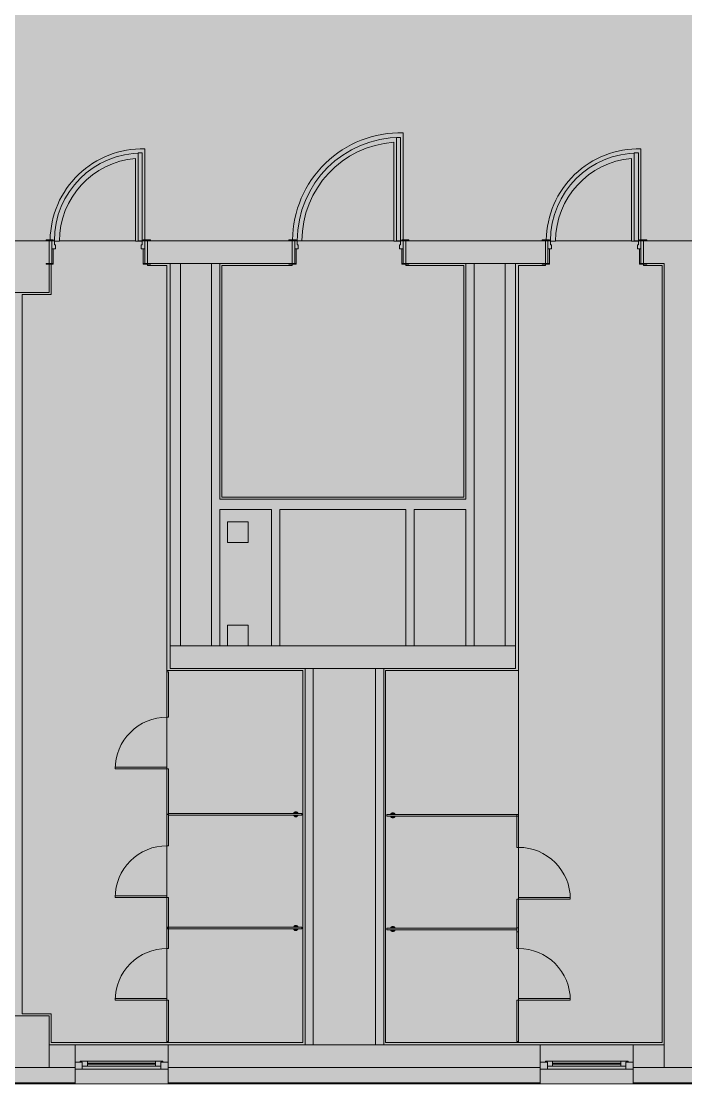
# Model space of a CAD drawing. Header units: millimetres. Extents: x 957 to 228198, y -8553 to 29000.
# Drawn here: x 166828 to 173256, y -258 to 10024 of the extents above; entities that cross this region are included whole.
import ezdxf

# ---------------------------------------------------------------- set-up
doc = ezdxf.new("R2010")
doc.units = ezdxf.units.MM
doc.layers.add('A-DETL-GENF-3', color=7, linetype='Continuous', lineweight=9, true_color=0xc0c0c0, transparency=0.4)
for name, color, linetype, lineweight, true_color in [('A-DOOR-4', 7, 'Continuous', 5, 0xb7b7b7), ('A-DOOR-5', 7, 'Continuous', 5, 0x737373), ('A-DOOR-FRAM-5', 7, 'Continuous', 5, 0xb7b7b7), ('A-FLOR-1', 7, 'Continuous', 5, 0xb7b7b7), ('A-GENM-3', 7, 'Continuous', 5, 0x737373), ('A-GLAZ-3', 7, 'Continuous', 5, 0x737373), ('A-WALL-3', 7, 'Continuous', 5, 0x737373), ('A-WALL-4', 7, 'Continuous', 9, 0x737373), ('I-WALL-2', 7, 'Continuous', 5, 0x737373), ('S-COLS-2', 7, 'Continuous', 5, 0x737373)]:
    doc.layers.add(name, color=color, linetype=linetype, lineweight=lineweight, true_color=true_color)
doc.layers.add('A-WALL', color=7, linetype='Continuous', lineweight=9)
doc.layers.add('A-WALL-2', color=7, linetype='Continuous', lineweight=5)

# ---------------------------------------------------------------- blocks, each defined once
blk = doc.blocks.new('BSC_Колонна _Прямоугольная - 500х500-23286270-3_2_2_птичка')
at = {"layer": 'S-COLS-2'}
for p, q in [((250, 250), (-250, 250)), ((-250, 250), (-250, -250)), ((250, -250), (250, 250)), ((-250, -250), (250, -250))]:
    blk.add_line(p, q, dxfattribs=at)
blk = doc.blocks.new('BSC_Колонна _Прямоугольная - 500х500-V264-3_2_2_птичка')
at = {"layer": 'S-COLS-2'}
for p, q in [((220, 250), (-250, 250)), ((-250, 250), (-250, -250)), ((250, -250), (250, 22)), ((-250, -250), (250, -250))]:
    blk.add_line(p, q, dxfattribs=at)
blk = doc.blocks.new('120_Окно_СКБ_1Ст - 120_Окно_СКБ_1Ст 900х2500_h_-V272-3_2_2_птичка')
at = {"layer": 'A-GLAZ-3'}
for p, q in [((-450, -127), (-450, -57)), ((-450, -57), (-380, -57)), ((450, -57), (-450, -57)), ((-380, -57), (-380, -127)), ((380, -87), (-380, -87)), ((-380, -87), (-380, -127)), ((-330, -137), (-330, -87)), ((330, -137), (330, -87)), ((380, -127), (380, -57)), ((380, -57), (450, -57)), ((380, -127), (380, -87)), ((450, -57), (450, -127)), ((-380, -127), (-450, -127)), ((-450, -127), (-400, -127)), ((-380, -127), (-400, -127)), ((-400, -127), (-400, -137)), ((-400, -137), (400, -137)), ((400, -137), (-400, -137)), ((-330, -107), (330, -107)), ((330, -117), (-330, -117)), ((450, -127), (380, -127)), ((400, -127), (380, -127)), ((400, -127), (450, -127)), ((400, -137), (400, -127))]:
    blk.add_line(p, q, dxfattribs=at)
blk = doc.blocks.new('110_Дверь_СКБ_1Ст_Внутренняя1 - Д-7_л__950x2100h_Туалет-21784696-3_2_2_птичка')
at = {"layer": 'A-DOOR-4'}
for p, q in [((437.5, 960), (397.5, 960)), ((397.5, 960), (397.5, 110)), ((437.5, 110), (437.5, 960)), ((397.5, 110), (437.5, 110))]:
    blk.add_line(p, q, dxfattribs=at)
blk.add_arc((437.5, 110), 850, 90, 180, dxfattribs=at)
at = {"layer": 'A-DOOR-FRAM-5'}
for p, q in [((-422.5, 118), (-492.5, 118)), ((-492.5, 118), (-492.5, 110)), ((-492.5, 110), (-422.5, 110)), ((-437.5, 110), (-462.5, 110)), ((-462.5, 110), (-462.5, -110)), ((-412.5, 110), (-437.5, 110)), ((-437.5, 110), (-437.5, 30)), ((-437.5, -110), (-437.5, 110)), ((-422.5, 110), (-437.5, 110)), ((-437.5, 110), (-437.5, 109)), ((-437.5, 109), (-422.5, 109)), ((-422.5, 110), (-422.5, 118)), ((-422.5, 109), (-422.5, 110)), ((-412.5, 70), (-412.5, 110)), ((437.5, 110), (437.5, 70)), ((462.5, 110), (437.5, 110)), ((517.5, 118), (447.5, 118)), ((447.5, 118), (447.5, 110)), ((462.5, 110), (447.5, 110)), ((447.5, 110), (447.5, 109)), ((447.5, 110), (517.5, 110)), ((447.5, 109), (462.5, 109)), ((462.5, 30), (462.5, 110)), ((487.5, 110), (462.5, 110)), ((462.5, 110), (462.5, -110)), ((462.5, 109), (462.5, 110)), ((487.5, -110), (487.5, 110)), ((517.5, 110), (517.5, 118)), ((-437.5, 30), (-402.5, 30)), ((-422.5, 30), (-437.5, 30)), ((-437.5, 30), (-437.5, -110)), ((-422.5, -110), (-422.5, 30)), ((-402.5, 70), (-412.5, 70)), ((-402.5, 30), (-402.5, 70)), ((437.5, 70), (427.5, 70)), ((427.5, 70), (427.5, 30)), ((427.5, 30), (462.5, 30)), ((462.5, 30), (447.5, 30)), ((447.5, 30), (447.5, -110)), ((462.5, -110), (462.5, 30)), ((-422.5, -110), (-492.5, -110)), ((-492.5, -110), (-492.5, -118)), ((-492.5, -118), (-422.5, -118)), ((-462.5, -110), (-437.5, -110)), ((-437.5, -110), (-422.5, -110)), ((-422.5, -118), (-422.5, -110)), ((447.5, -110), (462.5, -110)), ((517.5, -110), (447.5, -110)), ((447.5, -110), (447.5, -118)), ((447.5, -118), (517.5, -118)), ((462.5, -110), (487.5, -110)), ((517.5, -118), (517.5, -110))]:
    blk.add_line(p, q, dxfattribs=at)
blk = doc.blocks.new('110_Дверь_СКБ_1Ст_Внутренняя1 - Д-4 1100x2100h_су мгн-V280-3_2_2_птичка')
at = {"layer": 'A-DOOR-4'}
for p, q in [((512.5, 1110), (472.5, 1110)), ((472.5, 1110), (472.5, 110)), ((512.5, 110), (512.5, 1110)), ((472.5, 110), (512.5, 110))]:
    blk.add_line(p, q, dxfattribs=at)
blk.add_arc((512.5, 110), 1000, 90, 180, dxfattribs=at)
at = {"layer": 'A-DOOR-FRAM-5'}
for p, q in [((-497.5, 118), (-567.5, 118)), ((-567.5, 118), (-567.5, 110)), ((-567.5, 110), (-497.5, 110)), ((-512.5, 110), (-537.5, 110)), ((-537.5, 105.1), (-537.5, -110)), ((-487.5, 110), (-512.5, 110)), ((-512.5, 110), (-512.5, 30)), ((-512.5, -110), (-512.5, 110)), ((-497.5, 110), (-512.5, 110)), ((-512.5, 110), (-512.5, 109)), ((-512.5, 109), (-497.5, 109)), ((-497.5, 110), (-497.5, 118)), ((-497.5, 109), (-497.5, 110)), ((-487.5, 74.7), (-487.5, 110)), ((512.5, 110), (512.5, 70)), ((537.5, 110), (512.5, 110)), ((592.5, 118), (522.5, 118)), ((522.5, 118), (522.5, 110)), ((537.5, 110), (522.5, 110)), ((522.5, 110), (522.5, 109)), ((522.5, 110), (592.5, 110)), ((522.5, 109), (537.5, 109)), ((537.5, 30), (537.5, 110)), ((562.5, 110), (537.5, 110)), ((537.5, 110), (537.5, -110)), ((537.5, 109), (537.5, 110)), ((562.5, -110), (562.5, 110)), ((592.5, 110), (592.5, 118)), ((-512.5, 30), (-477.5, 30)), ((-497.5, 30), (-512.5, 30)), ((-512.5, 30), (-512.5, -110)), ((-497.5, -110), (-497.5, 30)), ((-479.7, 70), (-487.5, 70)), ((-477.5, 30), (-477.5, 68.7)), ((512.5, 70), (502.5, 70)), ((502.5, 70), (502.5, 30)), ((502.5, 30), (537.5, 30)), ((537.5, 30), (522.5, 30)), ((522.5, 30), (522.5, -110)), ((537.5, -110), (537.5, 30)), ((-497.5, -110), (-567.5, -110)), ((-567.5, -110), (-567.5, -118)), ((-567.5, -118), (-497.5, -118)), ((-537.5, -110), (-512.5, -110)), ((-512.5, -110), (-497.5, -110)), ((-497.5, -118), (-497.5, -110)), ((522.5, -110), (537.5, -110)), ((592.5, -110), (522.5, -110)), ((522.5, -110), (522.5, -118)), ((522.5, -118), (592.5, -118)), ((537.5, -110), (562.5, -110)), ((592.5, -118), (592.5, -110))]:
    blk.add_line(p, q, dxfattribs=at)
blk = doc.blocks.new('131_Сантехническая перегородка_Дверь_ поз_4 - СД-1-V380-3_2_2_птичка')
at = {"layer": 'A-DOOR-5'}
for p, q in [((266, 508), (250, 508)), ((250, 8), (250, 508)), ((266, 8), (266, 508)), ((266, 8), (250, 8))]:
    blk.add_line(p, q, dxfattribs=at)
blk.add_arc((250, 8), 500, 360, 90, dxfattribs=at)
at = {"layer": 'A-GENM-3'}
for p, q in [((250, 8), (-190, 8)), ((-190, 8), (-190, -8)), ((250, -8), (250, 8)), ((1190, 8), (750, 8)), ((750, 8), (750, -8)), ((1190, -8), (1190, 8)), ((-190, -8), (250, -8)), ((750, -8), (1190, -8))]:
    blk.add_line(p, q, dxfattribs=at)
blk = doc.blocks.new('131_Сантехническая перегородка_Дверь - СД-1-V381-3_2_2_птичка')
at = {"layer": 'A-DOOR-5'}
for p, q in [((333, -8), (317, -8)), ((317, -8), (317, -508)), ((333, -8), (333, -508)), ((333, -508), (317, -508))]:
    blk.add_line(p, q, dxfattribs=at)
blk.add_arc((317, -8), 500, 270, 0, dxfattribs=at)
at = {"layer": 'A-GENM-3'}
for p, q in [((317, 8), (0, 8)), ((0, 8), (0, -8)), ((317, -8), (317, 8)), ((1135, 8), (817, 8)), ((817, 8), (817, -8)), ((1135, -8), (1135, 8)), ((0, -8), (317, -8)), ((817, -8), (1135, -8))]:
    blk.add_line(p, q, dxfattribs=at)
blk = doc.blocks.new('131_Сантехническая перегородка_Дверь - СД-1-V382-3_2_2_птичка')
at = {"layer": 'A-DOOR-5'}
for p, q in [((321, 508), (305, 508)), ((305, 8), (305, 508)), ((321, 8), (321, 508)), ((321, 8), (305, 8))]:
    blk.add_line(p, q, dxfattribs=at)
blk.add_arc((305, 8), 500, 360, 90, dxfattribs=at)
at = {"layer": 'A-GENM-3'}
for p, q in [((305, 8), (0, 8)), ((0, 8), (0, -8)), ((305, -8), (305, 8)), ((1110, 8), (805, 8)), ((805, 8), (805, -8)), ((1110, -8), (1110, 8)), ((0, -8), (305, -8)), ((805, -8), (1110, -8))]:
    blk.add_line(p, q, dxfattribs=at)
blk = doc.blocks.new('131_Сантехническая перегородка_Дверь_сдвиг_ - СД-1-V383-3_2_2_птичка')
at = {"layer": 'A-DOOR-5'}
for p, q in [((416, 508), (400, 508)), ((400, 8), (400, 508)), ((416, 8), (416, 508)), ((416, 8), (400, 8))]:
    blk.add_line(p, q, dxfattribs=at)
blk.add_arc((400, 8), 500, 360, 90, dxfattribs=at)
at = {"layer": 'A-GENM-3'}
for p, q in [((400, 8), (0, 8)), ((0, 8), (0, -8)), ((400, -8), (400, 8)), ((1100, 8), (900, 8)), ((900, 8), (900, -8)), ((1100, -8), (1100, 8)), ((0, -8), (400, -8)), ((900, -8), (1100, -8))]:
    blk.add_line(p, q, dxfattribs=at)
blk = doc.blocks.new('131_Сантехническая перегородка_Дверь_сдвиг_ - СД-1-V384-3_2_2_птичка')
at = {"layer": 'A-DOOR-5'}
for p, q in [((416, -8), (400, -8)), ((400, -8), (400, -508)), ((416, -8), (416, -508)), ((416, -508), (400, -508))]:
    blk.add_line(p, q, dxfattribs=at)
blk.add_arc((400, -8), 500, 270, 0, dxfattribs=at)
at = {"layer": 'A-GENM-3'}
for p, q in [((400, 8), (0, 8)), ((0, 8), (0, -8)), ((400, -8), (400, 8)), ((1100, 8), (900, 8)), ((900, 8), (900, -8)), ((1100, -8), (1100, 8)), ((0, -8), (400, -8)), ((900, -8), (1100, -8))]:
    blk.add_line(p, q, dxfattribs=at)
blk = doc.blocks.new('131_Сантехническая перегородка - СП-4-V385-3_2_2_птичка')
at = {"layer": 'A-GENM-3'}
for p, q in [((1330, 8), (55, 8)), ((55, 8), (55, -8)), ((1330, -8), (1330, 8)), ((55, -8), (1330, -8))]:
    blk.add_line(p, q, dxfattribs=at)
at = {"layer": 'A-GENM-3', "flags": 128}
for points in [[(127, 8), (126, 9), (126, 9), (126, 9), (125, 10), (125, 10), (124, 11), (124, 11), (123, 12), (123, 12), (123, 12), (122, 13), (122, 13), (121, 13), (120, 14), (120, 14), (119, 14), (119, 14), (118, 14), (118, 15), (117, 15), (116, 15), (116, 15), (115, 15), (115, 15), (114, 15), (113, 15), (113, 15), (112, 15), (112, 15), (111, 15), (110, 15), (110, 15), (109, 14), (109, 14), (108, 14), (108, 14), (107, 13), (107, 13), (106, 13), (106, 13), (105, 12), (105, 12), (104, 11), (104, 11), (103, 11), (103, 10), (102, 10), (102, 9), (102, 9), (101, 8), (101, 8)], [(101, -8), (101, -9), (102, -9), (102, -9), (103, -10), (103, -10), (103, -11), (104, -11), (104, -12), (105, -12), (105, -12), (106, -13), (106, -13), (107, -13), (107, -14), (108, -14), (108, -14), (109, -14), (110, -14), (110, -15), (111, -15), (111, -15), (112, -15), (113, -15), (113, -15), (114, -15), (114, -15), (115, -15), (116, -15), (116, -15), (117, -15), (117, -15), (118, -15), (118, -14), (119, -14), (120, -14), (120, -14), (121, -13), (121, -13), (122, -13), (122, -13), (123, -12), (123, -12), (124, -11), (124, -11), (125, -11), (125, -10), (125, -10), (126, -9), (126, -9), (126, -8), (127, -8)]]:
    blk.add_lwpolyline(points, dxfattribs=at)
at = {"layer": 'A-GENM-3'}
for radius, start, end in [(24.6, 19.9113, 160.0887), (17.6, 45, 135), (17.6, 45, 135), (15.1, 45, 135), (24.6, 199.9113, 340.0887), (17.6, 225, 315), (17.6, 225, 315), (15.1, 225, 315)]:
    blk.add_arc((114, 0), radius, start, end, dxfattribs=at)
blk = doc.blocks.new('131_Сантехническая перегородка - СП-4-V386-3_2_2_птичка')
at = {"layer": 'A-GENM-3'}
for p, q in [((1330, 8), (71, 8)), ((71, 8), (71, -8)), ((1330, -8), (1330, 8)), ((71, -8), (1330, -8))]:
    blk.add_line(p, q, dxfattribs=at)
at = {"layer": 'A-GENM-3', "flags": 128}
for points in [[(143, 8), (142, 9), (142, 9), (142, 9), (141, 10), (141, 10), (141, 11), (140, 11), (140, 12), (139, 12), (139, 12), (138, 13), (138, 13), (137, 13), (137, 14), (136, 14), (135, 14), (135, 14), (134, 14), (134, 15), (133, 15), (133, 15), (132, 15), (131, 15), (131, 15), (130, 15), (130, 15), (129, 15), (128, 15), (128, 15), (127, 15), (127, 15), (126, 15), (125, 14), (125, 14), (124, 14), (124, 14), (123, 13), (123, 13), (122, 13), (122, 13), (121, 12), (121, 12), (120, 11), (120, 11), (119, 11), (119, 10), (119, 10), (118, 9), (118, 9), (117, 8), (117, 8)], [(117, -8), (118, -9), (118, -9), (118, -9), (119, -10), (119, -10), (120, -11), (120, -11), (120, -12), (121, -12), (121, -12), (122, -13), (122, -13), (123, -13), (123, -14), (124, -14), (125, -14), (125, -14), (126, -14), (126, -15), (127, -15), (127, -15), (128, -15), (129, -15), (129, -15), (130, -15), (130, -15), (131, -15), (132, -15), (132, -15), (133, -15), (133, -15), (134, -15), (135, -14), (135, -14), (136, -14), (136, -14), (137, -13), (137, -13), (138, -13), (138, -13), (139, -12), (139, -12), (140, -11), (140, -11), (141, -11), (141, -10), (142, -10), (142, -9), (142, -9), (143, -8), (143, -8)]]:
    blk.add_lwpolyline(points, dxfattribs=at)
at = {"layer": 'A-GENM-3'}
for radius, start, end in [(24.6, 19.9113, 160.0887), (17.6, 45, 135), (17.6, 45, 135), (15.1, 45, 135), (24.6, 199.9113, 340.0887), (17.6, 225, 315), (17.6, 225, 315), (15.1, 225, 315)]:
    blk.add_arc((130, 0), radius, start, end, dxfattribs=at)
blk = doc.blocks.new('131_Сантехническая перегородка - СП-4-V387-3_2_2_птичка')
at = {"layer": 'A-GENM-3'}
for p, q in [((1330, 8), (40, 8)), ((40, 8), (40, -8)), ((1330, -8), (1330, 8)), ((40, -8), (1330, -8))]:
    blk.add_line(p, q, dxfattribs=at)
at = {"layer": 'A-GENM-3', "flags": 128}
for points in [[(111, 8), (111, 9), (111, 9), (110, 9), (110, 10), (110, 10), (109, 11), (109, 11), (108, 12), (108, 12), (107, 12), (107, 13), (106, 13), (106, 13), (105, 14), (105, 14), (104, 14), (103, 14), (103, 14), (102, 15), (102, 15), (101, 15), (101, 15), (100, 15), (99, 15), (99, 15), (98, 15), (98, 15), (97, 15), (96, 15), (96, 15), (95, 15), (95, 15), (94, 14), (93, 14), (93, 14), (92, 14), (92, 13), (91, 13), (91, 13), (90, 13), (90, 12), (89, 12), (89, 11), (88, 11), (88, 11), (87, 10), (87, 10), (87, 9), (86, 9), (86, 8), (86, 8)], [(86, -8), (86, -9), (86, -9), (87, -9), (87, -10), (88, -10), (88, -11), (89, -11), (89, -12), (89, -12), (90, -12), (90, -13), (91, -13), (91, -13), (92, -14), (93, -14), (93, -14), (94, -14), (94, -14), (95, -15), (95, -15), (96, -15), (97, -15), (97, -15), (98, -15), (98, -15), (99, -15), (100, -15), (100, -15), (101, -15), (101, -15), (102, -15), (103, -15), (103, -14), (104, -14), (104, -14), (105, -14), (105, -13), (106, -13), (106, -13), (107, -13), (107, -12), (108, -12), (108, -11), (109, -11), (109, -11), (110, -10), (110, -10), (110, -9), (111, -9), (111, -8), (111, -8)]]:
    blk.add_lwpolyline(points, dxfattribs=at)
at = {"layer": 'A-GENM-3'}
for radius, start, end in [(24.6, 19.9113, 160.0887), (17.6, 45, 135), (17.6, 45, 135), (15.1, 45, 135), (24.6, 199.9113, 340.0887), (17.6, 225, 315), (17.6, 225, 315), (15.1, 225, 315)]:
    blk.add_arc((99, 0), radius, start, end, dxfattribs=at)
blk = doc.blocks.new('131_Сантехническая перегородка - СП-4-V388-3_2_2_птичка')
at = {"layer": 'A-GENM-3'}
for p, q in [((1330, 8), (26, 8)), ((26, 8), (26, -8)), ((1330, -8), (1330, 8)), ((26, -8), (1330, -8))]:
    blk.add_line(p, q, dxfattribs=at)
at = {"layer": 'A-GENM-3', "flags": 128}
for points in [[(97, 8), (97, 9), (96, 9), (96, 9), (96, 10), (95, 10), (95, 11), (94, 11), (94, 12), (93, 12), (93, 12), (92, 13), (92, 13), (91, 13), (91, 14), (90, 14), (90, 14), (89, 14), (89, 14), (88, 15), (87, 15), (87, 15), (86, 15), (86, 15), (85, 15), (84, 15), (84, 15), (83, 15), (83, 15), (82, 15), (81, 15), (81, 15), (80, 15), (80, 14), (79, 14), (78, 14), (78, 14), (77, 13), (77, 13), (76, 13), (76, 13), (75, 12), (75, 12), (74, 11), (74, 11), (74, 11), (73, 10), (73, 10), (72, 9), (72, 9), (72, 8), (71, 8)], [(71, -8), (72, -9), (72, -9), (72, -9), (73, -10), (73, -10), (74, -11), (74, -11), (75, -12), (75, -12), (76, -12), (76, -13), (77, -13), (77, -13), (78, -14), (78, -14), (79, -14), (79, -14), (80, -14), (80, -15), (81, -15), (82, -15), (82, -15), (83, -15), (83, -15), (84, -15), (85, -15), (85, -15), (86, -15), (86, -15), (87, -15), (88, -15), (88, -15), (89, -14), (89, -14), (90, -14), (90, -14), (91, -13), (92, -13), (92, -13), (93, -13), (93, -12), (94, -12), (94, -11), (94, -11), (95, -11), (95, -10), (96, -10), (96, -9), (96, -9), (97, -8), (97, -8)]]:
    blk.add_lwpolyline(points, dxfattribs=at)
at = {"layer": 'A-GENM-3'}
for radius, start, end in [(24.6, 19.9113, 160.0887), (17.6, 45, 135), (17.6, 45, 135), (15.1, 45, 135), (24.6, 199.9113, 340.0887), (17.6, 225, 315), (17.6, 225, 315), (15.1, 225, 315)]:
    blk.add_arc((84, 0), radius, start, end, dxfattribs=at)

msp = doc.modelspace()

# ---------------------------------------------------------------- hatches: boundary and pattern name
at = {"layer": 'A-DETL-GENF-3'}
h = msp.add_hatch(color=256, dxfattribs=at)
h.paths.add_polyline_path([(167348.1, -251.7), (177038.1, -250), (177041.1, 3288.3), (185758.1, 3288.3), (185758.1, 27348.3), (143098.1, 27348.3), (143098.1, 23888.3), (139948.1, 23887.4), (139948.1, 15358), (139498.2, 15353), (139498.2, -251.7), (167098.1, -251.7)])
h.paths.add_polyline_path([(168253.1, 151), (168237.1, 151), (168237.1, 551), (168253.1, 551)])
h.paths.add_polyline_path([(171639.1, 151), (171623.1, 151), (171623.1, 551), (171639.1, 551), (171639.1, 172.5)])
h.paths.add_polyline_path([(168237.1, 1051), (168237.6, 1545.2), (168253.1, 1545.2), (168253.1, 1258), (169542.1, 1258), (169542.1, 1242), (168253.1, 1242), (168253.1, 1051), (168237.6, 1051)])
h.paths.add_polyline_path([(171623.1, 1051), (171623.1, 1530.1), (171639.1, 1530.1), (171639.1, 1051)])
h.paths.add_polyline_path([(170407.7, 1232), (170364.1, 1232), (170364.1, 1248), (171622.8, 1248), (171622.8, 1232), (170409.2, 1232)])
h.paths.add_polyline_path([(171638.9, 2030.1), (171623.1, 2030.1), (171623.1, 2332), (170364.1, 2332), (170364.1, 2348), (171639.1, 2347.5), (171639.1, 2030.1)])
h.paths.add_polyline_path([(168253.1, 2045.2), (168237.1, 2045.2), (168237.1, 2789), (168253.1, 2789), (168253.1, 2350.4)])
h.paths.add_polyline_path([(169243.4, 2342), (168253.4, 2342), (168253.4, 2358), (169543.5, 2358), (169543.5, 2342), (169470, 2342)])
h.paths.add_polyline_path([(168253.1, 3289), (168237.1, 3289), (168237.1, 3729), (168253.1, 3729)])
h.paths.add_polyline_path([(173543.1, 6780), (173543.1, 7680), (173593.1, 7680), (173593.1, 6780)])
h.paths.add_polyline_path([(174843.1, 7680), (174843.1, 7730), (174833.1, 7730), (174836.7, 7760), (174878.1, 7760), (174878.1, 7908), (174948.1, 7908), (174948.1, 7900), (174893.1, 7900), (174893.1, 7680), (174948.1, 7680), (174948.1, 7672), (174878.1, 7672), (174878.1, 7680), (174859.1, 7680)])
h.paths.add_polyline_path([(174836.7, 7280), (174793.1, 7280), (174793.1, 7680), (174843.1, 7680), (174843.1, 7280)])
h.paths.add_polyline_path([(173485.1, 7672), (173438.1, 7672), (173438.1, 7680), (173493.1, 7680), (173493.1, 7900), (173438.1, 7900), (173440.3, 7908), (173508.1, 7908), (173508.1, 7760), (173553.1, 7760), (173553.1, 7730), (173543.1, 7730), (173543.1, 7680), (173508.1, 7680), (173508.1, 7672), (173493.1, 7672)])
h.paths.add_polyline_path([(168078.1, 7672), (168008.1, 7672), (168008.1, 7820), (167988.1, 7820), (167988.1, 7860), (167998.1, 7860), (167998.1, 7900), (168008.1, 7900), (168008.1, 7908), (168078.1, 7908), (168078.1, 7900), (168023.1, 7895.1), (168023.1, 7680), (168078.1, 7680)])
h.paths.add_polyline_path([(172840.8, 7672), (172808.1, 7672), (172808.1, 7820), (172788.1, 7820), (172788.1, 7860), (172798.1, 7860), (172798.1, 7900), (172808.1, 7900), (172808.1, 7908), (172878.1, 7908), (172878.1, 7900), (172823.1, 7895.1), (172823.1, 7680), (172878.1, 7680), (172878.1, 7672), (172848.1, 7672)])
h.paths.add_polyline_path([(170545.1, 7672), (170508.1, 7672), (170508.1, 7820), (170488.1, 7820), (170488.1, 7860), (170498.1, 7860), (170498.1, 7900), (170508.1, 7900), (170508.1, 7908), (170578.1, 7908), (170578.1, 7900), (170523.1, 7895.1), (170523.1, 7680), (170578.1, 7680), (170578.1, 7672), (170548.1, 7672)])
h.paths.add_polyline_path([(167138.1, 7672), (167068.1, 7672), (167068.1, 7680), (167123.1, 7680), (167118.1, 7900), (167068.1, 7900), (167068.1, 7908), (167138.1, 7908), (167138.1, 7900), (167148.1, 7895.1), (167148.1, 7860), (167158.1, 7860), (167158.1, 7820), (167138.1, 7820), (167138.1, 7680)])
h.paths.add_polyline_path([(169418.1, 7672), (169418.1, 7680), (169473.1, 7680), (169473.1, 7900), (169418.1, 7900), (169418.1, 7908), (169488.1, 7908), (169488.1, 7900), (169498.1, 7900), (169498.1, 7860), (169508.1, 7858.7), (169508.1, 7820), (169488.1, 7820), (169488.1, 7672), (169448.1, 7672)])
h.paths.add_polyline_path([(171938.1, 7672), (171868.1, 7672), (171868.1, 7680), (171923.1, 7680), (171923.1, 7900), (171868.1, 7900), (171868.1, 7908), (171938.1, 7908), (171938.1, 7900), (171948.1, 7895.1), (171948.1, 7860), (171958.1, 7860), (171958.1, 7820), (171938.1, 7820), (171938.1, 7680)])
h.paths.add_polyline_path([(170498.1, 7900), (170458.1, 7900), (170458.1, 8900), (170498.1, 8900), (170498.1, 7916.7)])
h.paths.add_polyline_path([(167958.1, 7900), (167958.1, 8750), (167998.1, 8750), (167998.1, 7900)])
h.paths.add_polyline_path([(172758.1, 7900), (172758.1, 8750), (172798.1, 8750), (172798.1, 7900)])
h.paths.add_polyline_path([(159665.9, 10300), (159625.9, 10300), (159625.9, 10900), (159665.9, 10900), (159665.9, 10501.7)])
h.paths.add_polyline_path([(157905.9, 10300), (157865.9, 10300), (157865.9, 10900), (157905.9, 10900), (157905.9, 10385.9)])
h.paths.add_polyline_path([(158745.9, 10300), (158745.9, 10900), (158785.9, 10900), (158785.9, 10300)])
h.paths.add_polyline_path([(156985.9, 10300), (156985.9, 10900), (157025.9, 10900), (157025.9, 10300)])
h.paths.add_polyline_path([(157865.9, 10900), (157840.9, 10900), (157840.9, 10980), (157875.9, 10980), (157875.9, 10940), (157865.9, 10940)])
h.paths.add_polyline_path([(158735.9, 10900), (158720.9, 10900), (158720.9, 10980), (158755.9, 10980), (158755.9, 10940), (158745.9, 10940), (158745.9, 10900)])
h.paths.add_polyline_path([(158465.9, 10900), (158465.9, 10940), (158455.9, 10940), (158455.9, 10980), (158490.9, 10980), (158490.9, 10900), (158475.9, 10900)])
h.paths.add_polyline_path([(159355.9, 10900), (159345.9, 10900), (159345.9, 10940), (159335.9, 10940), (159335.9, 10980), (159370.9, 10980), (159370.9, 10900)])
h.paths.add_polyline_path([(157585.9, 10900), (157585.9, 10940), (157575.9, 10940), (157575.9, 10980), (157610.9, 10980), (157610.9, 10900), (157590.9, 10900)])
h.paths.add_polyline_path([(159625.9, 10900), (159600.9, 10900), (159600.9, 10980), (159635.9, 10980), (159635.9, 10940), (159625.9, 10940)])
h.paths.add_polyline_path([(160235.9, 10900), (160225.9, 10900), (160225.9, 10940), (160215.9, 10940), (160215.9, 10980), (160250.9, 10980), (160250.9, 10900)])
h.paths.add_polyline_path([(156985.9, 10900), (156960.9, 10900), (156960.9, 10980), (156995.9, 10980), (156995.9, 10940), (156985.9, 10940), (156985.9, 10925.7)])
h.paths.add_polyline_path([(139948.1, 12070), (139948.1, 12125), (139728.1, 12125), (139728.1, 12070), (139720.1, 12070), (139720.1, 12140), (139868.1, 12140), (139868.1, 12185), (139898.1, 12185), (139898.1, 12175), (139948.1, 12175), (139949.5, 12140), (139956.1, 12140), (139956.1, 12070)])
h.paths.add_polyline_path([(139948.1, 12175), (139949.5, 12225), (140348.1, 12225), (140343.1, 12175), (139949.5, 12175)])
h.paths.add_polyline_path([(140345.1, 13425), (139948.1, 13425), (139949.5, 13475), (140848.1, 13475), (140848.1, 13425), (140620.6, 13425)])
h.paths.add_polyline_path([(139868.1, 13465), (139868.1, 13510), (139720.1, 13514), (139720.1, 13580), (139728.1, 13580), (139728.1, 13525), (139948.1, 13525), (139948.1, 13580), (139956.1, 13580), (139956.1, 13510), (139948.1, 13510), (139948.1, 13475), (139898.1, 13475), (139898.1, 13465), (139888.1, 13465)])
h.paths.add_polyline_path([(178708.1, 15650), (178638.1, 15650), (178638.1, 15658), (178708.1, 15658)])
h.paths.add_polyline_path([(178272.9, 15650), (178272.9, 15658), (178342.9, 15658), (178342.9, 15650)])
h.paths.add_polyline_path([(179678.1, 15650), (179678.1, 16650), (179718.1, 16650), (179718.1, 15650)])
h.paths.add_polyline_path([(178262.9, 15650), (178222.9, 15650), (178222.9, 16650), (178262.9, 16650), (178262.9, 15848.6)])
h.paths.add_polyline_path([(179798.1, 15650), (179728.1, 15650), (179728.1, 15658), (179798.1, 15658)])
h.paths.add_polyline_path([(177182.9, 15650), (177182.9, 15658), (177252.9, 15658), (177252.9, 15650)])
h.paths.add_polyline_path([(183728.1, 15650), (183728.1, 15658), (183798.1, 15658), (183798.1, 15650)])
h.paths.add_polyline_path([(182638.1, 15650), (182638.1, 15658), (182708.1, 15658), (182708.1, 15650)])
h.paths.add_polyline_path([(183718.1, 15650), (183678.1, 15650), (183678.1, 16650), (183718.1, 16650), (183718.1, 15848.6)])
h.paths.add_polyline_path([(185660.1, 17240), (185660.1, 17310), (185668.1, 17310), (185668.1, 17240)])
h.paths.add_polyline_path([(181278.1, 17600), (181278.1, 18590), (181318.1, 18590), (181318.1, 17600)])
h.paths.add_polyline_path([(178438.1, 17600), (178438.1, 18590), (178478.1, 18590), (178478.1, 17600)])
h.paths.add_polyline_path([(185620.3, 18280), (184668.1, 18280), (184668.1, 18320), (185668.1, 18320), (185668.1, 18280)])
h.paths.add_polyline_path([(185660.1, 18330), (185660.1, 18400), (185668.1, 18400), (185668.1, 18330)])
h.paths.add_polyline_path([(180268.1, 18592), (180238.1, 18592), (180238.1, 18600), (180268.1, 18600)])
h.paths.add_polyline_path([(166848.1, 24100), (166848.1, 24150), (167348.1, 24150), (167348.1, 24100)])
h.paths.add_polyline_path([(167284.6, 25850), (166848.1, 25850), (166848.1, 25900), (167348.1, 25900), (167348.1, 25850), (167328.1, 25850)])
h = msp.add_hatch(color=256, dxfattribs=at)
h.paths.add_polyline_path([(173543.1, 7680), (173543.1, 7730), (173553.1, 7730), (173553.1, 7760), (173508.1, 7760), (173504.1, 7908), (173438.1, 7908), (173438.1, 7900), (173493.1, 7896.2), (173493.1, 7680), (173438.1, 7680), (173438.1, 7672), (173508.1, 7672), (173508.1, 7680), (173522.8, 7680)])
h.paths.add_polyline_path([(173543.1, 6780), (173593.1, 6780), (173593.1, 7680), (173543.1, 7680), (173543.1, 7296.8)])
h.paths.add_polyline_path([(174843.1, 7680), (174878.1, 7680), (174878.7, 7672), (174948.1, 7672), (174948.1, 7680), (174893.1, 7682.3), (174893.1, 7900), (174948.1, 7900), (174948.1, 7908), (174878.1, 7908), (174875, 7760), (174833.1, 7760), (174836.7, 7730), (174843.1, 7730), (174843.1, 7689.9)])
h.paths.add_polyline_path([(174836.7, 7280), (174843.1, 7280), (174843.1, 7680), (174793.1, 7680), (174793.1, 7280)])
h.paths.add_polyline_path([(172798.1, 7900), (172798.1, 8750), (172758.1, 8750), (172758.1, 7900)])
h.paths.add_polyline_path([(172840.8, 7672), (172878.1, 7672), (172878.1, 7680), (172823.1, 7680), (172823.1, 7900), (172878.1, 7900), (172878.1, 7908), (172808.1, 7908), (172808.1, 7900), (172798.1, 7895.1), (172798.1, 7860), (172788.1, 7860), (172788.1, 7820), (172808.1, 7820), (172808.1, 7672), (172823.1, 7672)])
h.paths.add_polyline_path([(167998.1, 7900), (167998.1, 8750), (167958.1, 8750), (167958.1, 7900)])
h.paths.add_polyline_path([(168023.1, 7672), (168078.1, 7672), (168078.1, 7680), (168023.1, 7680), (168023.1, 7900), (168078.1, 7900), (168078.1, 7908), (168008.1, 7908), (168008.1, 7900), (167998.1, 7895.1), (167998.1, 7860), (167988.1, 7860), (167988.1, 7820), (168008.1, 7820), (168008.1, 7672)])
h.paths.add_polyline_path([(170498.1, 7900), (170498.1, 8900), (170458.1, 8900), (170458.1, 7900)])
h.paths.add_polyline_path([(170578.1, 7672), (170578.1, 7680), (170523.1, 7680), (170523.1, 7900), (170578.1, 7900), (170578.1, 7908), (170508.1, 7908), (170508.1, 7900), (170498.1, 7895.1), (170498.1, 7860), (170488.1, 7860), (170488.1, 7820), (170508.1, 7820), (170508.1, 7672), (170548.1, 7672)])
h.paths.add_polyline_path([(167118.1, 7672), (167138.1, 7672), (167138.1, 7820), (167158.1, 7820), (167158.1, 7860), (167148.1, 7860), (167148.1, 7900), (167138.1, 7900), (167138.1, 7908), (167068.1, 7908), (167068.1, 7900), (167123.1, 7895.1), (167118.1, 7680), (167068.1, 7680), (167068.1, 7672), (167098.1, 7672)])
h.paths.add_polyline_path([(171898.1, 7672), (171938.1, 7672), (171938.1, 7820), (171958.1, 7820), (171958.1, 7860), (171948.1, 7860), (171948.1, 7900), (171938.1, 7900), (171938.1, 7908), (171868.1, 7908), (171868.1, 7900), (171923.1, 7895.1), (171923.1, 7680), (171868.1, 7680), (171868.1, 7672)])
h.paths.add_polyline_path([(169488.1, 7672), (169488.1, 7820), (169508.1, 7820), (169505.9, 7860), (169498.1, 7864.7), (169498.1, 7900), (169488.1, 7900), (169488.1, 7908), (169418.1, 7908), (169418.1, 7900), (169473.1, 7894.5), (169473.1, 7680), (169418.1, 7680), (169418.1, 7672), (169473.1, 7672)])
h.paths.add_polyline_path([(156985.9, 10900), (156985.9, 10940), (156995.9, 10940), (156995.9, 10980), (156960.9, 10980), (156960.9, 10900), (156975.9, 10900)])
h.paths.add_polyline_path([(157025.9, 10300), (157025.9, 10900), (156985.9, 10900), (156985.9, 10300)])
h.paths.add_polyline_path([(158745.9, 10900), (158745.9, 10940), (158755.9, 10940), (158755.9, 10980), (158720.9, 10980), (158720.9, 10900), (158735.9, 10900)])
h.paths.add_polyline_path([(158745.9, 10300), (158785.9, 10300), (158785.9, 10900), (158745.9, 10900), (158745.9, 10381.8)])
h.paths.add_polyline_path([(157865.9, 10900), (157865.9, 10940), (157875.9, 10940), (157875.9, 10980), (157840.9, 10980), (157840.9, 10900), (157855.9, 10900)])
h.paths.add_polyline_path([(157865.9, 10300), (157905.9, 10300), (157905.9, 10900), (157865.9, 10900), (157865.9, 10307.9)])
h.paths.add_polyline_path([(159625.9, 10900), (159625.9, 10940), (159635.9, 10940), (159635.9, 10980), (159600.9, 10980), (159600.9, 10900), (159615.9, 10900)])
h.paths.add_polyline_path([(159665.9, 10300), (159665.9, 10900), (159625.9, 10900), (159625.9, 10300)])
h.paths.add_polyline_path([(159370.9, 10900), (159370.9, 10980), (159335.9, 10980), (159335.9, 10940), (159345.9, 10940), (159345.9, 10900), (159355.9, 10900)])
h.paths.add_polyline_path([(158475.9, 10900), (158490.9, 10900), (158490.9, 10980), (158455.9, 10980), (158455.9, 10940), (158465.9, 10940), (158465.9, 10900)])
h.paths.add_polyline_path([(157585.9, 10900), (157610.9, 10900), (157610.9, 10980), (157575.9, 10980), (157575.9, 10940), (157585.9, 10940)])
h.paths.add_polyline_path([(160235.9, 10900), (160250.9, 10900), (160250.9, 10980), (160215.9, 10980), (160215.9, 10940), (160225.9, 10940), (160225.9, 10900)])
h.paths.add_polyline_path([(139948.1, 12175), (140348.1, 12175), (140343.9, 12225), (139948.1, 12225)])
h.paths.add_polyline_path([(139728.1, 12070), (139728.1, 12125), (139948.1, 12125), (139948.1, 12070), (139956.1, 12070), (139956.1, 12140), (139948.1, 12140), (139948.1, 12175), (139898.1, 12175), (139898.1, 12185), (139868.1, 12185), (139868.1, 12140), (139720.1, 12138.5), (139720.1, 12070)])
h.paths.add_polyline_path([(140717.3, 13425), (140848.1, 13425), (140848.1, 13475), (139948.1, 13475), (139949.5, 13425), (140620.6, 13425)])
h.paths.add_polyline_path([(139888.1, 13465), (139898.1, 13465), (139898.1, 13475), (139948.1, 13475), (139949.5, 13510), (139956.1, 13510), (139956.1, 13580), (139948.1, 13580), (139948.1, 13525), (139728.1, 13525), (139728.1, 13580), (139720.1, 13580), (139720.1, 13510), (139868.1, 13508.5), (139868.1, 13465)])
h.paths.add_polyline_path([(183718.1, 15650), (183718.1, 16650), (183678.1, 16650), (183678.1, 15650)])
h.paths.add_polyline_path([(183728.1, 15650), (183798.1, 15650), (183798.1, 15658), (183728.1, 15658)])
h.paths.add_polyline_path([(179758.1, 15650), (179798.1, 15650), (179798.1, 15658), (179728.1, 15658), (179728.1, 15650), (179743.1, 15650)])
h.paths.add_polyline_path([(178693.1, 15650), (178708.1, 15650), (178708.1, 15658), (178638.1, 15658), (178638.1, 15650), (178668.1, 15650)])
h.paths.add_polyline_path([(179678.1, 15650), (179718.1, 15650), (179718.1, 16650), (179678.1, 16650), (179678.1, 15718)])
h.paths.add_polyline_path([(182708.1, 15650), (182708.1, 15658), (182638.1, 15658), (182638.1, 15650), (182693.1, 15650)])
h.paths.add_polyline_path([(177182.9, 15650), (177252.9, 15650), (177252.9, 15658), (177182.9, 15658)])
h.paths.add_polyline_path([(178342.9, 15650), (178342.9, 15658), (178272.9, 15658), (178272.9, 15650), (178312.9, 15650)])
h.paths.add_polyline_path([(178222.9, 15650), (178262.9, 15650), (178262.9, 16650), (178222.9, 16650), (178222.9, 15848.6)])
h.paths.add_polyline_path([(185668.1, 17240), (185668.1, 17310), (185660.1, 17310), (185660.1, 17240)])
h.paths.add_polyline_path([(181278.1, 17600), (181318.1, 17600), (181318.1, 18590), (181278.1, 18590), (181278.1, 18162.4)])
h.paths.add_polyline_path([(178478.1, 17600), (178478.1, 18590), (178438.1, 18590), (178438.1, 17600)])
h.paths.add_polyline_path([(185388.8, 18280), (185668.1, 18280), (185668.1, 18320), (184668.1, 18320), (184668.1, 18280), (185388.1, 18280)])
h.paths.add_polyline_path([(185668.1, 18330), (185668.1, 18400), (185660.1, 18400), (185660.1, 18330)])
h.paths.add_polyline_path([(180238.1, 18592), (180268.1, 18592), (180268.1, 18600), (180238.1, 18600)])
h.paths.add_polyline_path([(167348.1, 24100), (167348.1, 24150), (166848.1, 24150), (166848.1, 24100)])
h.paths.add_polyline_path([(167284.6, 25850), (167348.1, 25855.2), (167348.1, 25900), (166848.1, 25900), (166848.1, 25850)])
h = msp.add_hatch(color=256, dxfattribs=at)
h.paths.add_polyline_path([(168253.1, 151), (168253.1, 551), (168237.1, 551), (168237.1, 151)])
h.paths.add_polyline_path([(171639.1, 151), (171639.1, 551), (171623.1, 551), (171623.1, 151)])
h.paths.add_polyline_path([(168237.6, 1051), (168253.1, 1051), (168253.1, 1242), (169542.1, 1242), (169542.1, 1258), (168253.1, 1258), (168253.1, 1545.2), (168237.1, 1545.2), (168237.1, 1051)])
h.paths.add_polyline_path([(171623.1, 1051), (171639.1, 1051), (171639.1, 1530.1), (171623.1, 1530.1), (171623.1, 1212.8)])
h.paths.add_polyline_path([(170364.1, 1232), (171622.8, 1232), (171622.8, 1248), (170364.1, 1248)])
h.paths.add_polyline_path([(171638.9, 2030.1), (171639.1, 2030.1), (171638.9, 2348), (170364.1, 2348), (170364.1, 2332), (171623.1, 2332), (171623.1, 2030.1)])
h.paths.add_polyline_path([(168253.1, 2045.2), (168253.1, 2789), (168237.1, 2789), (168237.1, 2045.2)])
h.paths.add_polyline_path([(168253.4, 2342), (169543.5, 2342), (169543.5, 2358), (168253.4, 2358)])
h.paths.add_polyline_path([(168237.1, 3289), (168253.1, 3289), (168253.1, 3729), (168237.1, 3729)])

# ---------------------------------------------------------------- linework, layer by layer
at = {"layer": 'A-FLOR-1'}
for p, q in [((170432.3, 8852.7), (170432.3, 7895.1)), ((170522.3, 7908), (170522.3, 8944.7)), ((168022.3, 7908), (168022.3, 8789.8)), ((172822.3, 7908), (172822.3, 8789.8)), ((167932.3, 8697), (167932.3, 7895.1)), ((172732.3, 8697), (172732.3, 7895.1)), ((167148.1, 7895.1), (167197.3, 7895.1)), ((167197.6, 7900), (167932.3, 7900)), ((167932.3, 7895.1), (167998.1, 7895.1)), ((169498.1, 7900), (169543.1, 7900)), ((170432.3, 7900), (169543.1, 7900)), ((170432.3, 7895.1), (170498.1, 7895.1)), ((171948.1, 7895.1), (171997.3, 7895.1)), ((171997.6, 7900), (172732.3, 7900)), ((172732.3, 7895.1), (172798.1, 7895.1)), ((167118.1, 7672), (167118.1, 7380)), ((168048.1, 7660), (168048.1, 7672)), ((168237.1, 7660), (168048.1, 7660)), ((168237.1, 7660), (168237.1, 3729)), ((169448.1, 7660), (168768.1, 7660)), ((168768.1, 7660), (168768.1, 5420)), ((169448.1, 7672), (169448.1, 7660)), ((170548.1, 7660), (170548.1, 7672)), ((171108.1, 7660), (170548.1, 7660)), ((171108.1, 5420), (171108.1, 7660)), ((171898.1, 7660), (171639.1, 7660)), ((171639.1, 2347.5), (171639.1, 7660)), ((171898.1, 7672), (171898.1, 7660)), ((172848.1, 7660), (172848.1, 7672)), ((173028.1, 7660), (172848.1, 7660)), ((173028.1, 140), (173028.1, 7660)), ((167118.1, 7380), (166838.1, 7380)), ((166838.1, 7380), (166838.1, 420)), ((168768.1, 5420), (171108.1, 5420)), ((168823.1, 4980), (168823.1, 5180)), ((168823.1, 5180), (169023.1, 5180)), ((169023.1, 5180), (169023.1, 4980)), ((169023.1, 4980), (168823.1, 4980)), ((168823.1, 3980), (168823.1, 4180)), ((168823.1, 4180), (169023.1, 4180)), ((169023.1, 4180), (169023.1, 3980)), ((169553.1, 3740), (168237.1, 3740)), ((169553.1, 140), (169553.1, 3740)), ((170353.1, 3740), (170353.1, 140)), ((171639.1, 3740), (170353.1, 3740)), ((168237.1, 2789), (168237.1, 3289)), ((168237.1, 1545.2), (168237.1, 2045.2)), ((171639.1, 2030.1), (171639.1, 1530.1)), ((168237.1, 551), (168237.1, 1051)), ((171639.1, 1051), (171639.1, 551)), ((166838.1, 420), (167118.1, 420)), ((167118.1, 420), (167118.1, 140)), ((167118.1, 140), (169553.1, 140)), ((168237.1, 140), (168237.1, 151)), ((170353.1, 140), (173028.1, 140)), ((171639.1, 151), (171639.1, 140))]:
    msp.add_line(p, q, dxfattribs=at)
for centre, radius, start, end in [((170498.1, 7900), 1045, 88.67391, 179.56055), ((170498.1, 7900), 955, 93.9518, 180), ((168002.3, 7895.1), 895, 88.71954, 179.17007), ((172802.3, 7895.1), 895, 88.71954, 179.17007), ((168002.3, 7895.1), 805, 94.98854, 180), ((172802.3, 7895.1), 805, 94.98854, 180)]:
    msp.add_arc(centre, radius, start, end, dxfattribs=at)
at = {"layer": 'A-WALL'}
for p, q in [((166348.1, -253), (167348.1, -253)), ((168248.1, -253), (171848.1, -253)), ((172748.1, -253), (177041.1, -253))]:
    msp.add_line(p, q, dxfattribs=at)
at = {"layer": 'A-WALL-2'}
for p, q in [((157598.1, -258), (167348.1, -258)), ((167348.1, -258), (177046.1, -258))]:
    msp.add_line(p, q, dxfattribs=at)
at = {"layer": 'A-WALL-3'}
for p, q in [((167348.1, -258), (167348.1, -100)), ((168248.1, -100), (168248.1, -258)), ((171848.1, -258), (171848.1, -100)), ((172748.1, -100), (172748.1, -258))]:
    msp.add_line(p, q, dxfattribs=at)
at = {"layer": 'A-WALL-4'}
for p, q in [((168368.1, 7680), (168268.1, 7680)), ((168748.1, 7680), (168668.1, 7680)), ((171208.1, 7680), (171128.1, 7680)), ((171608.1, 7680), (171508.1, 7680)), ((168268.1, 3980), (168368.1, 3980)), ((168668.1, 3980), (168748.1, 3980)), ((169248.1, 3980), (169328.1, 3980)), ((170548.1, 3980), (170628.1, 3980)), ((171128.1, 3980), (171208.1, 3980)), ((171508.1, 3980), (171608.1, 3980)), ((169653.1, 3760), (169573.1, 3760)), ((170334, 3760), (170254, 3760)), ((169573.1, 120), (169653.1, 120)), ((170254, 120), (170334, 120)), ((167348.1, -100), (167098.1, -100)), ((171848.1, -100), (168248.1, -100)), ((172748.1, -100), (176888.1, -100)), ((166348.1, -250), (167348.1, -250)), ((168248.1, -250), (171848.1, -250)), ((172748.1, -250), (177038.1, -250))]:
    msp.add_line(p, q, dxfattribs=at)
at = {"layer": 'I-WALL-2'}
for p, q in [((169418.1, 7900), (168078.1, 7900)), ((171868.1, 7900), (170578.1, 7900)), ((173048.1, 7900), (172878.1, 7900)), ((173438.1, 7900), (173048.1, 7900)), ((168078.1, 7680), (168268.1, 7680)), ((168268.1, 7680), (168268.1, 3760)), ((168368.1, 3980), (168368.1, 7680)), ((168368.1, 7680), (168668.1, 7680)), ((168668.1, 7680), (168668.1, 3980)), ((168748.1, 5400), (168748.1, 7680)), ((168748.1, 7680), (169418.1, 7680)), ((170578.1, 7680), (171128.1, 7680)), ((171128.1, 7680), (171128.1, 5400)), ((171208.1, 3980), (171208.1, 7680)), ((171208.1, 7680), (171508.1, 7680)), ((171508.1, 7680), (171508.1, 3980)), ((171608.1, 3760), (171608.1, 7680)), ((171608.1, 7680), (171868.1, 7680)), ((172878.1, 7680), (173048.1, 7680)), ((173048.1, 7680), (173048.1, -100)), ((171128.1, 5400), (168748.1, 5400)), ((168748.1, 3980), (168748.1, 5300)), ((168748.1, 5300), (169248.1, 5300)), ((169248.1, 5300), (169248.1, 3980)), ((169328.1, 5300), (170548.1, 5300)), ((169328.1, 3980), (169328.1, 5300)), ((170548.1, 5300), (170548.1, 3980)), ((170628.1, 5300), (171128.1, 5300)), ((170628.1, 3980), (170628.1, 5300)), ((171128.1, 5300), (171128.1, 3980)), ((168668.1, 3980), (168368.1, 3980)), ((169248.1, 3980), (168748.1, 3980)), ((170548.1, 3980), (169328.1, 3980)), ((171128.1, 3980), (170628.1, 3980)), ((171508.1, 3980), (171208.1, 3980)), ((168268.1, 3760), (169573.1, 3760)), ((169573.1, 3760), (169573.1, 120)), ((169653.1, 3760), (170254, 3760)), ((169653.1, 120), (169653.1, 3760)), ((170254, 3760), (170254, 120)), ((170334, 3760), (171608.1, 3760)), ((170334, 120), (170334, 3760)), ((169573.1, 120), (167098.1, 120)), ((167348.1, -100), (167348.1, 120)), ((168248.1, 120), (168248.1, -100)), ((170254, 120), (169653.1, 120)), ((173048.1, 120), (170334, 120)), ((171848.1, -100), (171848.1, 120)), ((172748.1, 120), (172748.1, -100))]:
    msp.add_line(p, q, dxfattribs=at)

# ---------------------------------------------------------------- block references
at = {"layer": 'A-DOOR-4'}
for name, p in [('110_Дверь_СКБ_1Ст_Внутренняя1 - Д-4 1100x2100h_су мгн-V280-3_2_2_птичка', (169985.6, 7790)), ('110_Дверь_СКБ_1Ст_Внутренняя1 - Д-7_л__950x2100h_Туалет-21784696-3_2_2_птичка', (167560.6, 7790)), ('110_Дверь_СКБ_1Ст_Внутренняя1 - Д-7_л__950x2100h_Туалет-21784696-3_2_2_птичка', (172360.6, 7790))]:
    msp.add_blockref(name, p, dxfattribs=at)
at = {"layer": 'A-GENM-3'}
for name, p, rotation in [('131_Сантехническая перегородка_Дверь_ поз_4 - СД-1-V380-3_2_2_птичка', (168245.1, 2539), 89.99999999997657), ('131_Сантехническая перегородка - СП-4-V387-3_2_2_птичка', (169583.4, 2350), 180), ('131_Сантехническая перегородка_Дверь - СД-1-V382-3_2_2_птичка', (168245.1, 1240), 89.99999999997657), ('131_Сантехническая перегородка_Дверь - СД-1-V381-3_2_2_птичка', (171631.1, 1212.8), 90.00000000002345), ('131_Сантехническая перегородка_Дверь_сдвиг_ - СД-1-V383-3_2_2_птичка', (168245.1, 151), 89.99999999997657), ('131_Сантехническая перегородка - СП-4-V388-3_2_2_птичка', (169567.6, 1250), 180), ('131_Сантехническая перегородка_Дверь_сдвиг_ - СД-1-V384-3_2_2_птичка', (171631.1, 151), 90.00000000002345)]:
    msp.add_blockref(name, p, dxfattribs=dict(at, rotation=rotation))
for name, p in [('131_Сантехническая перегородка - СП-4-V385-3_2_2_птичка', (170308.9, 2340)), ('131_Сантехническая перегородка - СП-4-V386-3_2_2_птичка', (170292.8, 1240))]:
    msp.add_blockref(name, p, dxfattribs=at)
at = {"layer": 'A-GLAZ-3', "rotation": 180}
for p in [(167798.1, -175), (172298.1, -175)]:
    msp.add_blockref('120_Окно_СКБ_1Ст - 120_Окно_СКБ_1Ст 900х2500_h_-V272-3_2_2_птичка', p, dxfattribs=at)
at = {"layer": 'S-COLS-2'}
for name, p in [('BSC_Колонна _Прямоугольная - 500х500-V264-3_2_2_птичка', (166848.1, 7650)), ('BSC_Колонна _Прямоугольная - 500х500-23286270-3_2_2_птичка', (166848.1, 150))]:
    msp.add_blockref(name, p, dxfattribs=at)

doc.saveas('drawing.dxf')
